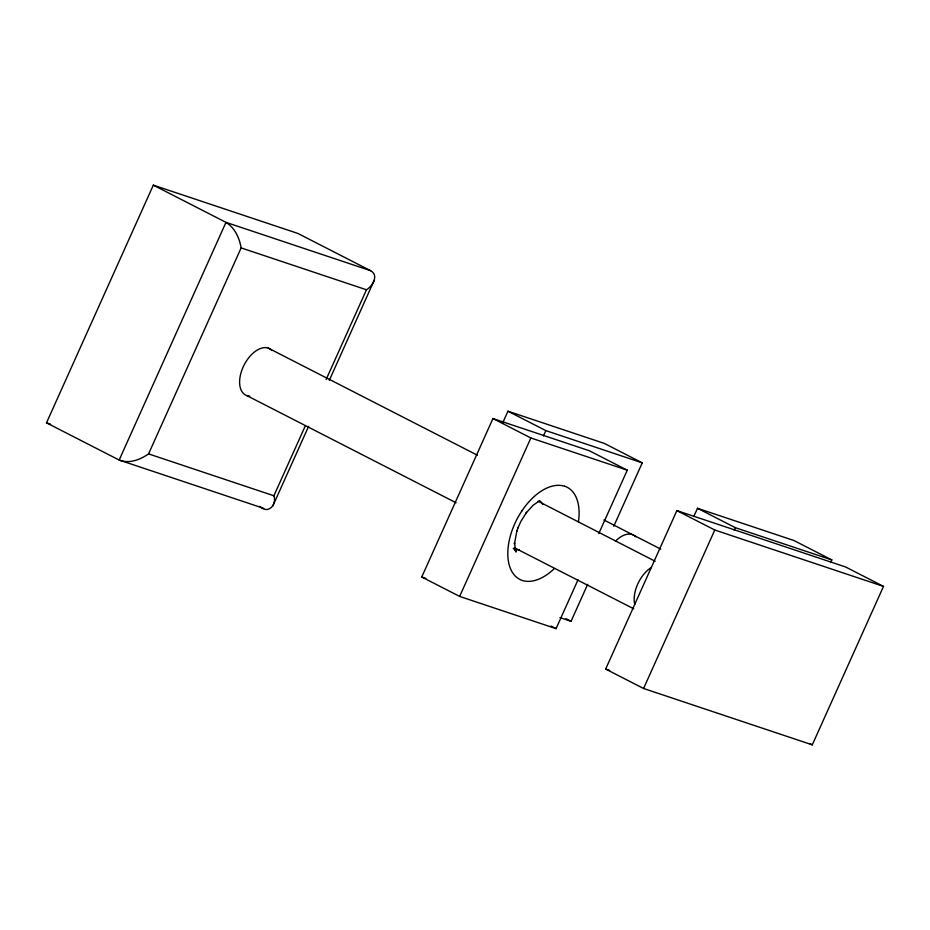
<?xml version="1.0" encoding="UTF-8"?>
<svg xmlns="http://www.w3.org/2000/svg" width="930" height="930" viewBox="0 0 930 930"><rect width="100%" height="100%" fill="white"/><g stroke="black" fill="none" stroke-linecap="round" stroke-linejoin="round"><path stroke-width="1.4" d="M516.813 531.135L514.453 544.097L514.511 542.806L515.685 551.618M326.116 379.568L366.467 289.776C372.523 286.173 379.242 275.245 370.593 270.688L297.937 233.465L153.322 185.151L46.5 422.836L119.168 460.048C129.038 464.047 140.325 459.722 148.556 453.898L241.137 247.903C239.51 238.045 234.79 227.711 225.978 222.363L153.322 185.151M516.627 531.681L517.964 527.822M517.836 528.182L520.858 521.451L526.566 512.325L526.229 512.802L533.262 505.118L539.4 500.945M259.947 506.408C268.107 514.778 277.047 504.56 273.897 495.771L305.342 425.789M272.653 506.339L308.621 426.324M329.313 380.312L374.267 280.221M578.018 579.785L556.059 628.634L459.653 596.421L421.743 577.007L492.947 418.558L589.364 450.771L627.273 470.185L598.781 533.564M502.607 423.103L507.943 411.211L604.349 443.424L642.258 462.838L613.777 526.229M459.653 596.421L530.867 437.972L627.273 470.185M543.48 435.914L545.852 430.625L642.258 462.838M560.034 617.613L571.055 621.298L587.667 584.331M605.663 669.065L676.877 510.605L845.591 566.975L883.5 586.388L812.285 744.849L643.572 688.479L605.663 669.065L609.778 670.437M693.931 516.22L697.5 508.292L793.906 540.504L831.815 559.918L830.63 562.569M643.572 688.479L714.786 530.019L883.5 586.388M734.223 530.356L735.409 527.705L831.815 559.918M370.593 270.688L225.978 222.363L119.168 460.048L263.771 508.373M241.137 247.903L366.467 289.776M148.556 453.898L273.897 495.771M46.5 422.836L50.627 424.22M421.743 577.007L425.87 578.39M507.943 411.211L545.852 430.625M697.5 508.292L735.409 527.705M676.877 510.605L714.786 530.019M492.947 418.558L530.867 437.972M268.259 348.099L477.404 455.212M603.919 520.01L660.753 549.119M246.892 395.634L456.037 502.746M514.197 547.654L633.749 608.79M565.998 618.706L571.055 621.298M809.763 743.558L812.285 744.849M551.002 626.053L556.059 628.634M538.086 501.212L655.115 561.243M514.615 549.688L516.336 551.537L515.267 550.246M514.86 549.711L516.045 551.885L515.174 549.897M539.563 500.631A27.435 15.891 -62.9 0 1 542.702 504.409M519.161 549.63A27.435 15.891 -62.9 0 1 513.232 548.642M521.8 511.047A51.731 29.969 -62.9 0 1 564.603 486.297M521.835 510.954A52.719 30.539 -62.9 0 0 514.778 523.718A51.731 29.969 -62.9 0 0 515.115 575.891A52.719 30.539 -62.9 0 0 522.276 580.436A51.731 29.969 -62.9 0 0 554.106 568.788M578.437 521.811A51.731 29.969 -62.9 0 0 571.799 490.715A52.719 30.539 -62.9 0 0 564.638 486.169M249.705 396.122A26.121 15.136 -62.9 0 1 243.648 365.909A26.121 15.136 -62.9 0 1 271.827 350.354M615.381 541.272A26.121 15.136 -62.9 0 1 635.888 536.808M634.737 604.372A26.121 15.136 -62.9 0 1 651.326 567.474"/></g></svg>
